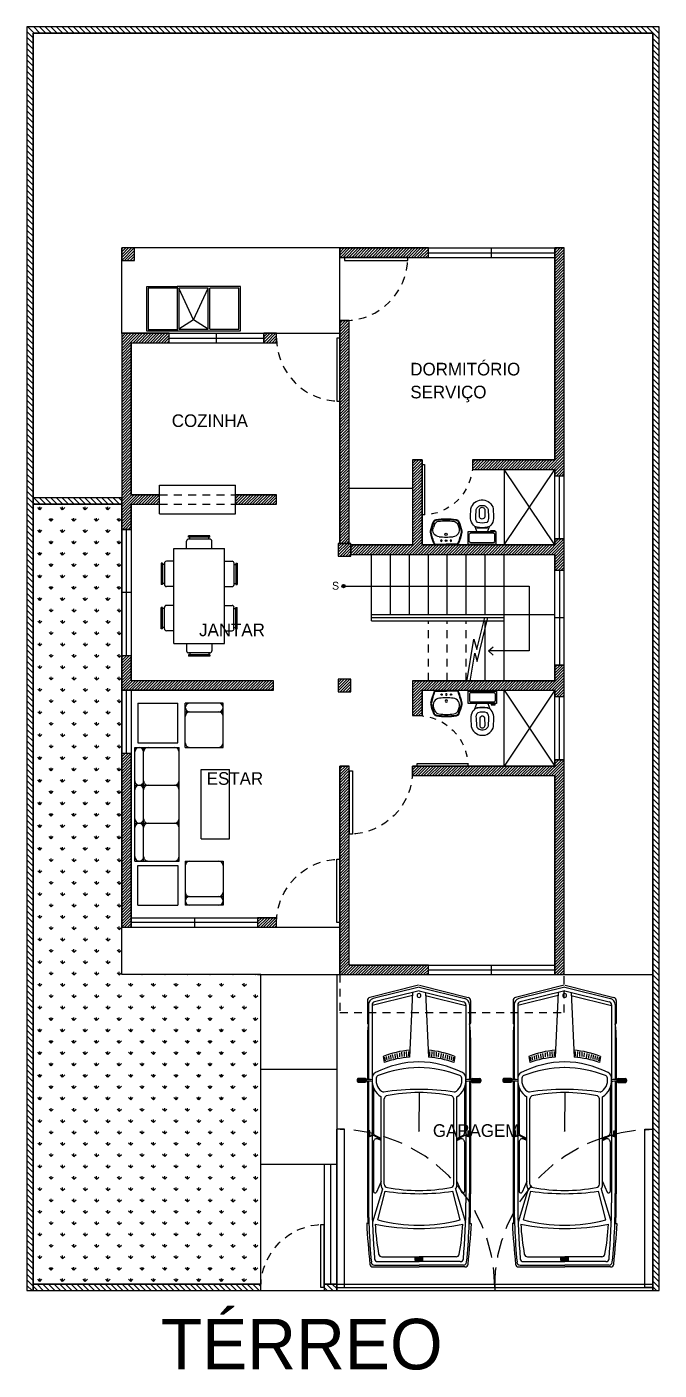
# Model space of a CAD drawing. Extents: x 200 to 603, y 80 to 468.
# Drawn here: x 200.32 to 210.32, y 139.26 to 160.52 of the extents above; entities that cross this region are included whole.
import ezdxf
from ezdxf.enums import TextEntityAlignment as Align

# ---------------------------------------------------------------- set-up
doc = ezdxf.new("R2010")
doc.units = 0
for name, pattern in [('CONTINUA', [0]), ('DASHED', [19.05, 12.7, -6.35]), ('RAYITAS', [0.375, 0.25, -0.125])]:
    doc.linetypes.add(name, pattern=pattern)
doc.layers.get('0').update_dxf_attribs({"linetype": 'CONTINUOUS'})
for name, color, linetype in [('PAREDES', 6, 'CONTINUOUS'), ('SANITARIOSYMUEBLES', 4, 'CONTINUA'), ('TEXTO', 5, 'CONTINUOUS')]:
    doc.layers.add(name, color=color, linetype=linetype)
doc.styles.get("Standard").update_dxf_attribs({"font": 'stylu.ttf', "height": 0.45})
doc.styles.add('STYLE1', font='stylu.ttf', dxfattribs={"height": 0.2})
pattern_1 = [(45, (0.979372, 0.395515), (-0.0224506403, 0.0224506403), [])]
pattern_2 = [(135, (0.97937, 0.395515), (-0.04490128, -0.04490128), [])]

# ---------------------------------------------------------------- blocks, each defined once
blk = doc.blocks.new('PUERTAS')
at = {"color": 1}
blk.add_lwpolyline([(131.1165, 63.3421), (132.1165, 63.3421), (132.1165, 63.3921), (131.1165, 63.3921)], close=True, dxfattribs=at)
at = {"color": 1, "linetype": 'DASHED', "ltscale": 0.01}
blk.add_arc((132.1165, 63.3421), 1, 90, 180, dxfattribs=at)
blk = doc.blocks.new('SANITARIO')
at = {"color": 4}
for points in [[(103.724, 85.832), (103.724, 86.281)], [(103.724, 86.281), (103.916, 86.281)], [(103.748, 86.249), (103.746, 86.238)], [(103.746, 85.875), (103.746, 86.238)], [(103.756, 86.257), (103.748, 86.249)], [(103.767, 86.26), (103.756, 86.257)], [(103.767, 86.26), (103.874, 86.26)], [(103.884, 86.257), (103.874, 86.26)], [(103.892, 86.249), (103.884, 86.257)], [(103.895, 86.238), (103.892, 86.249)], [(103.895, 86.238), (103.895, 85.875)], [(103.916, 86.281), (103.916, 85.832)], [(103.927, 86.217), (103.916, 86.217)], [(103.916, 86.196), (103.938, 86.196)], [(103.916, 86.142), (104.002, 86.174)], [(103.938, 86.26), (103.927, 86.26)], [(103.927, 86.26), (103.927, 86.217)], [(103.938, 86.196), (103.938, 86.26)], [(103.981, 85.971), (103.981, 86.142)], [(103.981, 86.142), (103.991, 86.142)], [(103.99, 86.136), (103.983, 86.097)], [(104.002, 86.174), (103.99, 86.136)], [(104.022, 86.194), (104.002, 86.174)], [(104.045, 86.211), (104.022, 86.194)], [(104.071, 86.224), (104.045, 86.211)], [(104.066, 86.131), (104.058, 86.094)], [(104.084, 86.145), (104.066, 86.131)], [(104.098, 86.233), (104.071, 86.224)], [(104.105, 86.154), (104.084, 86.145)], [(104.126, 86.238), (104.098, 86.233)], [(104.127, 86.158), (104.105, 86.154)], [(104.154, 86.238), (104.126, 86.238)], [(104.149, 86.157), (104.127, 86.158)], [(104.271, 86.152), (104.149, 86.157)], [(104.283, 86.233), (104.154, 86.238)], [(104.291, 86.142), (104.271, 86.152)], [(104.31, 86.225), (104.283, 86.233)], [(104.308, 86.128), (104.291, 86.142)], [(104.322, 86.11), (104.308, 86.128)], [(104.335, 86.212), (104.31, 86.225)], [(104.331, 86.09), (104.322, 86.11)], [(104.358, 86.195), (104.335, 86.212)], [(104.379, 86.175), (104.358, 86.195)], [(104.395, 86.152), (104.379, 86.175)], [(104.408, 86.126), (104.395, 86.152)], [(104.417, 86.099), (104.408, 86.126)], [(104.002, 85.939), (103.916, 85.971)], [(103.983, 86.097), (103.981, 86.057)], [(103.981, 86.057), (103.983, 86.017)], [(103.991, 85.971), (103.981, 85.971)], [(103.983, 86.017), (103.99, 85.977)], [(103.99, 85.977), (104.002, 85.939)], [(104.002, 85.939), (104.022, 85.919)], [(104.022, 85.919), (104.045, 85.902)], [(104.045, 85.902), (104.071, 85.889)], [(104.058, 86.094), (104.055, 86.057)], [(104.055, 86.057), (104.058, 86.019)], [(104.058, 86.019), (104.066, 85.982)], [(104.066, 85.982), (104.084, 85.969)], [(104.071, 85.889), (104.098, 85.88)], [(104.084, 85.969), (104.105, 85.959)], [(104.105, 85.959), (104.127, 85.955)], [(104.121, 86.07), (104.119, 86.057)], [(104.119, 86.057), (104.121, 86.043)], [(104.128, 86.082), (104.121, 86.07)], [(104.121, 86.043), (104.128, 86.032)], [(104.127, 85.955), (104.149, 85.956)], [(104.137, 86.091), (104.128, 86.082)], [(104.128, 86.032), (104.137, 86.022)], [(104.149, 86.097), (104.137, 86.091)], [(104.137, 86.022), (104.149, 86.016)], [(104.262, 86.099), (104.149, 86.097)], [(104.149, 86.016), (104.262, 86.014)], [(104.149, 85.956), (104.271, 85.961)], [(104.275, 86.097), (104.262, 86.099)], [(104.262, 86.014), (104.275, 86.016)], [(104.271, 85.961), (104.291, 85.971)], [(104.287, 86.091), (104.275, 86.097)], [(104.275, 86.016), (104.287, 86.022)], [(104.283, 85.88), (104.31, 85.889)], [(104.297, 86.082), (104.287, 86.091)], [(104.287, 86.022), (104.297, 86.032)], [(104.291, 85.971), (104.308, 85.986)], [(104.303, 86.07), (104.297, 86.082)], [(104.297, 86.032), (104.303, 86.043)], [(104.305, 86.057), (104.303, 86.07)], [(104.303, 86.043), (104.305, 86.057)], [(104.308, 85.986), (104.322, 86.003)], [(104.31, 85.889), (104.335, 85.902)], [(104.322, 86.003), (104.331, 86.024)], [(104.336, 86.068), (104.331, 86.09)], [(104.331, 86.024), (104.336, 86.045)], [(104.335, 85.902), (104.358, 85.918)], [(104.336, 86.045), (104.336, 86.068)], [(104.358, 85.918), (104.379, 85.938)], [(104.379, 85.938), (104.395, 85.962)], [(104.395, 85.962), (104.408, 85.987)], [(104.408, 85.987), (104.417, 86.014)], [(104.422, 86.071), (104.417, 86.099)], [(104.417, 86.014), (104.422, 86.042)], [(104.422, 86.042), (104.422, 86.071)], [(103.916, 85.832), (103.724, 85.832)], [(103.746, 85.875), (103.748, 85.864)], [(103.748, 85.864), (103.756, 85.857)], [(103.756, 85.857), (103.767, 85.854)], [(103.767, 85.854), (103.874, 85.854)], [(103.874, 85.854), (103.884, 85.857)], [(103.884, 85.857), (103.892, 85.864)], [(103.892, 85.864), (103.895, 85.875)], [(104.098, 85.88), (104.126, 85.875)], [(104.126, 85.875), (104.154, 85.875)], [(104.154, 85.875), (104.283, 85.88)]]:
    blk.add_lwpolyline(points, dxfattribs=at)
blk = doc.blocks.new('AQ-L2')
at = {"layer": 'SANITARIOSYMUEBLES'}
for p, q in [((-0.245, 0), (0, 0)), ((0.245, 0), (0, 0)), ((-0.245, -0.405), (-0.267, -0.344)), ((0.245, -0.405), (0.267, -0.344))]:
    blk.add_line(p, q, dxfattribs=at)
for centre in [(-0.1, -0.07), (0.1, -0.07)]:
    blk.add_circle(centre, 0.015, dxfattribs=at)
for centre, radius, start, end in [((-0.245, -0.012), 0.012, 90, 157.9703), ((-0.229, -0.012), 0.012, 90, 157.7168), ((0.229, -0.012), 0.012, 22.2832, 90), ((0.245, -0.012), 0.012, 22.0297, 90), ((-0.257, -0.259), 0.073, 168.0989, 193.4943), ((1.041, -0.533), 1.4, 157.9703, 168.0989), ((1.033, 0.051), 1.4, 193.4943, 201.7942), ((-0.257, -0.259), 0.058, 166.9973, 194.5958), ((1.041, -0.533), 1.385, 157.7168, 168.0989), ((1.033, 0.051), 1.385, 193.5404, 201.7942), ((-0.129, -0.293), 0.147, 95.9278, 200.2492), ((0, -1.539), 1.4, 90, 95.9278), ((0, -0.205), 0.024, 90, 270), ((0, -0.07), 0.0175, 90, 270), ((0, -0.07), 0.0175, 270, 90), ((0, -1.539), 1.4, 84.0722, 90), ((0, -0.205), 0.024, 270, 90), ((0.129, -0.293), 0.147, 339.7508, 84.0722), ((-1.041, -0.533), 1.385, 11.9011, 22.2832), ((-1.033, 0.051), 1.385, 338.2058, 346.4596), ((-1.041, -0.533), 1.4, 11.9011, 22.0297), ((-1.033, 0.051), 1.4, 338.2058, 346.5057), ((0.257, -0.259), 0.058, 345.4042, 13.0027), ((0.257, -0.259), 0.073, 346.5057, 11.9011), ((-0.199, -0.442), 0.073, 201.7942, 261.3738), ((-0.199, -0.442), 0.058, 201.7942, 261.3738), ((-0.142, -0.367), 0.11, 200.2492, 263.1661), ((0, 0.87), 1.4, 261.3738, 270), ((0, 0.87), 1.385, 261.3738, 270), ((0, 0.815), 1.3, 263.1661, 270), ((0, 0.815), 1.3, 270, 276.8339), ((0, 0.87), 1.385, 270, 278.6262), ((0, 0.87), 1.4, 270, 278.6262), ((0.142, -0.367), 0.11, 276.8339, 339.7508), ((0.199, -0.442), 0.058, 278.6262, 338.2058), ((0.199, -0.442), 0.073, 278.6262, 338.2058)]:
    blk.add_arc(centre, radius, start, end, dxfattribs=at)
blk = doc.blocks.new('LAVABO1')
at = {"color": 7}
blk.add_blockref('AQ-L2', (0, 0), dxfattribs=at)
blk = doc.blocks.new('LAVADERO')
at = {"layer": 'SANITARIOSYMUEBLES'}
for p, q in [((109.811, 133.891), (109.811, 132.891)), ((110.511, 133.891), (109.811, 133.891)), ((109.836, 133.866), (109.836, 133.403)), ((110.486, 133.866), (109.836, 133.866)), ((110.486, 133.403), (110.486, 133.866)), ((110.511, 132.891), (110.511, 133.891)), ((110.486, 133.403), (109.836, 133.403)), ((110.336, 133.147), (109.836, 133.378)), ((109.836, 133.378), (109.836, 132.916)), ((110.486, 133.378), (109.836, 133.378)), ((110.486, 133.378), (110.336, 133.147)), ((110.486, 132.916), (110.486, 133.378)), ((110.336, 133.147), (109.836, 132.916)), ((110.336, 133.147), (110.486, 132.916)), ((109.811, 132.891), (110.511, 132.891)), ((109.836, 132.916), (110.486, 132.916))]:
    blk.add_line(p, q, dxfattribs=at)
blk = doc.blocks.new('Rcochepl')
at = {"color": 3}
for p, q in [((-0.025, 2.382), (-0.795, 2.189)), ((-0.017, 2.353), (-0.742, 2.172)), ((-0.017, 2.353), (0.707, 2.172)), ((-0.01, 2.382), (0.76, 2.189)), ((-0.833, 2.141), (-0.833, 1.781)), ((-0.122, 2.221), (-0.76, 2.062)), ((-0.017, 2.295), (-0.722, 2.119)), ((-0.12, 2.269), (-0.166, 1.243)), ((-0.017, 2.295), (0.688, 2.119)), ((0.085, 2.269), (0.131, 1.243)), ((0.088, 2.221), (0.725, 2.062)), ((0.798, 2.141), (0.798, 1.781)), ((-0.817, 2.075), (-0.817, 0.892)), ((-0.76, 2.07), (-0.76, -1.063)), ((0.725, 2.07), (0.725, -1.063)), ((0.783, 2.075), (0.783, 0.89)), ((-0.833, 1.548), (-0.833, 0.89)), ((0.798, 1.548), (0.798, 0.888)), ((-0.441, 1.287), (-0.428, 1.221)), ((-0.401, 1.296), (-0.392, 1.229)), ((-0.366, 1.304), (-0.359, 1.233)), ((-0.327, 1.311), (-0.323, 1.247)), ((-0.292, 1.32), (-0.289, 1.253)), ((-0.254, 1.327), (-0.25, 1.254)), ((-0.221, 1.333), (-0.216, 1.251)), ((-0.183, 1.335), (-0.183, 1.259)), ((0.148, 1.335), (0.148, 1.259)), ((0.186, 1.333), (0.181, 1.251)), ((0.219, 1.327), (0.216, 1.254)), ((0.257, 1.32), (0.254, 1.253)), ((0.292, 1.311), (0.288, 1.247)), ((0.332, 1.304), (0.325, 1.233)), ((0.366, 1.296), (0.358, 1.229)), ((0.406, 1.287), (0.394, 1.221)), ((-0.584, 1.254), (-0.57, 1.159)), ((-0.562, 1.243), (-0.553, 1.185)), ((-0.534, 1.253), (-0.525, 1.194)), ((-0.501, 1.262), (-0.492, 1.206)), ((-0.47, 1.274), (-0.461, 1.212)), ((0.435, 1.274), (0.427, 1.212)), ((0.466, 1.262), (0.458, 1.206)), ((0.499, 1.253), (0.491, 1.194)), ((0.527, 1.243), (0.518, 1.185)), ((0.549, 1.254), (0.536, 1.159)), ((-0.997, 0.886), (-0.997, 0.866)), ((-0.847, 0.883), (-0.997, 0.883)), ((-0.847, 0.868), (-0.997, 0.868)), ((-0.849, 0.896), (-0.995, 0.896)), ((-0.849, 0.858), (-0.995, 0.858)), ((-0.852, 0.853), (-0.992, 0.853)), ((-0.853, 0.9), (-0.991, 0.9)), ((-0.857, 0.903), (-0.987, 0.903)), ((-0.861, 0.905), (-0.983, 0.905)), ((-0.867, 0.906), (-0.977, 0.906)), ((-0.847, 0.866), (-0.847, 0.886)), ((-0.833, 0.865), (-0.833, -0.917)), ((-0.817, 0.865), (-0.817, -0.917)), ((0.783, 0.863), (0.783, -0.917)), ((0.798, 0.863), (0.798, -0.917)), ((0.813, 0.864), (0.813, 0.884)), ((0.813, 0.881), (0.963, 0.88)), ((0.813, 0.865), (0.963, 0.865)), ((0.814, 0.856), (0.961, 0.856)), ((0.815, 0.894), (0.96, 0.893)), ((0.817, 0.851), (0.958, 0.851)), ((0.819, 0.898), (0.957, 0.898)), ((0.823, 0.901), (0.953, 0.901)), ((0.827, 0.903), (0.949, 0.903)), ((0.833, 0.904), (0.943, 0.904)), ((0.963, 0.884), (0.963, 0.864)), ((-0.855, 0.85), (-0.989, 0.85)), ((-0.859, 0.848), (-0.985, 0.848)), ((-0.977, 0.846), (-0.867, 0.846)), ((-0.737, 0.759), (-0.737, 0.048)), ((-0.017, 0.683), (-0.018, 0.08)), ((0.703, 0.759), (0.703, 0.048)), ((0.821, 0.848), (0.954, 0.847)), ((0.825, 0.845), (0.95, 0.845)), ((0.943, 0.844), (0.833, 0.844)), ((-0.617, -0.781), (-0.617, 0.617)), ((-0.567, -0.767), (-0.567, 0.583)), ((0.533, -0.767), (0.533, 0.583)), ((0.583, -0.781), (0.583, 0.617)), ((-0.795, 0.075), (-0.805, 0.075)), ((-0.805, 0.075), (-0.805, 0.005)), ((-0.805, 0.005), (-0.795, 0.005)), ((-0.803, 0.075), (-0.803, 0.005)), ((-0.8, 0.075), (-0.8, 0.005)), ((-0.798, 0.075), (-0.798, 0.005)), ((-0.795, 0.005), (-0.795, 0.075)), ((-0.617, -0.06), (-0.76, 0.013)), ((-0.617, -0.044), (-0.71, 0.003)), ((0.583, -0.06), (0.725, 0.013)), ((0.583, -0.044), (0.675, 0.003)), ((0.76, 0.075), (0.77, 0.075)), ((0.76, 0.005), (0.76, 0.075)), ((0.77, 0.005), (0.76, 0.005)), ((0.763, 0.075), (0.763, 0.005)), ((0.766, 0.075), (0.766, 0.005)), ((0.768, 0.075), (0.768, 0.005)), ((0.77, 0.075), (0.77, 0.005)), ((-0.737, -0.098), (-0.737, -0.881)), ((-0.617, -0.077), (-0.665, -0.053)), ((0.583, -0.077), (0.63, -0.053)), ((0.703, -0.098), (0.703, -0.881)), ((-0.594, -0.846), (-0.754, -1.37)), ((-0.617, -0.724), (-0.689, -0.891)), ((0.559, -0.846), (0.719, -1.37)), ((0.583, -0.724), (0.655, -0.891)), ((-0.669, -1.331), (-0.551, -0.877)), ((0.634, -1.331), (0.517, -0.877)), ((-0.811, -1.387), (-0.845, -1.387)), ((0.777, -1.387), (0.81, -1.387)), ((-0.744, -2.076), (-0.017, -2.076)), ((-0.722, -2.047), (-0.017, -2.047)), ((-0.671, -1.993), (-0.017, -1.993)), ((-0.606, -1.916), (-0.017, -1.916)), ((-0.076, -1.972), (-0.076, -1.916)), ((-0.017, -1.93), (-0.076, -1.93)), ((-0.017, -1.941), (-0.076, -1.941)), ((-0.017, -1.951), (-0.076, -1.951)), ((-0.017, -1.962), (-0.076, -1.962)), ((-0.017, -1.972), (-0.076, -1.972)), ((0.571, -1.916), (-0.017, -1.916)), ((-0.017, -1.93), (0.041, -1.93)), ((-0.017, -1.941), (0.041, -1.941)), ((-0.017, -1.951), (0.041, -1.951)), ((-0.017, -1.962), (0.041, -1.962)), ((-0.017, -1.972), (0.041, -1.972)), ((0.636, -1.993), (-0.017, -1.993)), ((0.687, -2.047), (-0.017, -2.047)), ((0.71, -2.076), (-0.017, -2.076)), ((0.041, -1.972), (0.041, -1.916))]:
    blk.add_line(p, q, dxfattribs=at)
blk.add_circle((-0.018, 0.075), 0.005, dxfattribs=at)
for centre, radius, start, end in [((-0.783, 2.141), 0.05, 104.0361, 180), ((-0.717, 2.075), 0.1, 104.0361, 180), ((-0.017, 2.219), 0.03, 90, 270), ((-0.017, 2.219), 0.03, 270, 90), ((0.683, 2.075), 0.1, 0, 75.9639), ((0.748, 2.141), 0.05, 0, 75.9639), ((-0.71, 2.07), 0.05, 104.036, 180), ((0.675, 2.07), 0.05, 0, 75.964), ((-0.822, 1.781), 0.0109, 180.8041, 295.3425), ((0.332, 1.579), 1.166, 170.5096, 181.5563), ((0.787, 1.781), 0.0109, 244.6576, 359.196), ((-0.367, 1.579), 1.166, 358.4437, 9.4904), ((-0.057, -0.04), 1.397, 94.333, 112.1703), ((0.022, -0.04), 1.397, 67.8297, 85.667), ((0.041, -0.527), 1.7, 91.9639, 115.9865), ((0.041, -0.902), 1.983, 91.6727, 110.7397), ((-0.055, -0.288), 1.536, 94.1843, 109.5818), ((-0.076, -0.527), 1.7, 64.0134, 88.036), ((-0.075, -0.902), 1.983, 69.2601, 88.3272), ((0.021, -0.288), 1.536, 70.4182, 85.8157), ((-0.977, 0.886), 0.02, 90, 180), ((-0.977, 0.866), 0.02, 180, 270), ((-0.867, 0.886), 0.02, 0, 90), ((-0.867, 0.866), 0.02, 270, 0), ((-0.807, 0.684), 0.208, 77.1289, 101.1769), ((-0.826, 0.588), 0.277, 76.2245, 94.3475), ((-0.66, 0.911), 0.1, 115.9865, 190.4193), ((-0.461, 0.872), 0.298, 175.8164, 238.369), ((-0.484, 0.878), 0.212, 171.0726, 243.0752), ((-0.644, 0.906), 0.05, 110.7397, 173.8333), ((0.449, 0.878), 0.212, 296.9261, 8.9287), ((0.426, 0.872), 0.298, 301.6306, 4.1832), ((0.609, 0.906), 0.05, 6.1664, 69.26), ((0.625, 0.911), 0.1, 349.5826, 64.0154), ((0.772, 0.682), 0.208, 78.6773, 102.7253), ((0.791, 0.586), 0.277, 85.5065, 103.6295), ((0.833, 0.884), 0.02, 89.8689, 179.8689), ((0.833, 0.864), 0.02, 179.8688, 269.8688), ((0.943, 0.884), 0.02, 359.8688, 89.8688), ((0.943, 0.864), 0.02, 269.847, 359.847), ((-0.017, -2.892), 3.625, 90, 98.933), ((-0.017, -1.842), 2.525, 90, 101.8798), ((-0.017, -2.892), 3.625, 81.067, 90), ((-0.017, -1.842), 2.525, 78.1201, 90), ((-0.517, 0.583), 0.05, 113.2852, 180), ((0.483, 0.583), 0.05, 0, 66.7148), ((-0.809, 0.041), 0.0558, 261.6382, 330.0821), ((-0.687, 0.048), 0.05, 180, 242.9445), ((0.653, 0.048), 0.05, 297.0577, 0.0022), ((0.775, 0.041), 0.0558, 209.9179, 278.3618), ((-0.687, -0.098), 0.05, 62.9445, 180), ((0.653, -0.098), 0.05, 0, 117.0555), ((-0.517, -0.781), 0.1, 180, 220.0209), ((-0.517, -0.767), 0.05, 180, 270), ((-0.017, 1.658), 2.525, 258.5781, 270), ((-0.017, 1.658), 2.525, 270, 281.4219), ((0.483, -0.767), 0.05, 270, 360), ((0.483, -0.781), 0.1, 319.9829, 0.0037), ((9.74, -1.023), 10.573, 179.4234, 181.9739), ((9.588, -1.022), 10.405, 179.4194, 185.3986), ((-0.712, -0.881), 0.025, 180, 336.7595), ((-0.017, 2.708), 3.625, 261.5305, 270), ((-0.017, 2.708), 3.625, 270, 278.4695), ((0.678, -0.881), 0.025, 203.2238, 359.9833), ((-9.622, -1.022), 10.405, 354.6014, 0.5806), ((-9.775, -1.023), 10.573, 358.0261, 0.5766), ((10.732, -0.99), 11.492, 180.3654, 184.7761), ((-10.767, -0.99), 11.492, 355.2239, 359.6346), ((13.18, -0.597), 14.047, 183.226, 185.8605), ((-0.017, 2.158), 3.625, 258.9727, 270), ((3.019, -1.204), 3.735, 183.0109, 190.3581), ((-0.017, 1.108), 2.525, 255.0525, 270), ((-0.017, 1.108), 2.525, 270, 284.9475), ((-0.017, 2.158), 3.625, 270, 281.0273), ((-3.054, -1.204), 3.735, 349.6419, 356.9891), ((-13.214, -0.597), 14.047, 354.1395, 356.774), ((-0.606, -1.866), 0.05, 190.3582, 270), ((0.571, -1.866), 0.05, 270, 349.6418), ((-0.744, -2.026), 0.05, 185.8604, 270), ((-0.722, -1.997), 0.05, 185.3986, 270), ((-0.671, -1.943), 0.05, 184.7761, 270), ((0.636, -1.943), 0.05, 270, 355.2239), ((0.687, -1.997), 0.05, 270, 354.6014), ((0.71, -2.026), 0.05, 270, 354.1396)]:
    blk.add_arc(centre, radius, start, end, dxfattribs=at)
blk = doc.blocks.new('Mesasalo')
at = {"color": 3}
for p, q in [((-0.562, 0.42), (-0.562, 0.54)), ((-0.532, 0.6), (-0.532, 0.62)), ((-0.532, 0.62), (-0.192, 0.62)), ((-0.532, 0.6), (-0.192, 0.6)), ((-0.532, 0.57), (-0.192, 0.57)), ((-0.512, 0.57), (-0.512, 0.6)), ((-0.212, 0.57), (-0.212, 0.6)), ((-0.192, 0.6), (-0.192, 0.62)), ((-0.162, 0.42), (-0.162, 0.54)), ((0.138, 0.42), (0.138, 0.54)), ((0.508, 0.62), (0.168, 0.62)), ((0.168, 0.6), (0.168, 0.62)), ((0.508, 0.6), (0.168, 0.6)), ((0.508, 0.57), (0.168, 0.57)), ((0.188, 0.57), (0.188, 0.6)), ((0.488, 0.57), (0.488, 0.6)), ((0.508, 0.6), (0.508, 0.62)), ((0.538, 0.42), (0.538, 0.54)), ((-0.762, 0.221), (-0.882, 0.221)), ((-0.762, 0.42), (0.738, 0.42)), ((-0.762, 0.42), (-0.762, -0.38)), ((0.738, 0.42), (0.738, -0.38)), ((0.738, 0.221), (0.858, 0.221)), ((-0.962, -0.149), (-0.962, 0.191)), ((-0.942, 0.191), (-0.962, 0.191)), ((-0.942, -0.149), (-0.942, 0.191)), ((-0.912, 0.17), (-0.942, 0.17)), ((-0.912, -0.149), (-0.912, 0.191)), ((0.888, -0.149), (0.888, 0.191)), ((0.888, 0.17), (0.918, 0.17)), ((0.918, 0.191), (0.938, 0.191)), ((0.918, -0.149), (0.918, 0.191)), ((0.938, -0.149), (0.938, 0.191)), ((-0.942, -0.149), (-0.962, -0.149)), ((-0.912, -0.13), (-0.942, -0.13)), ((-0.762, -0.179), (-0.882, -0.179)), ((0.738, -0.179), (0.858, -0.179)), ((0.888, -0.13), (0.918, -0.13)), ((0.918, -0.149), (0.938, -0.149)), ((-0.762, -0.38), (0.738, -0.38)), ((-0.562, -0.38), (-0.562, -0.5)), ((-0.162, -0.38), (-0.162, -0.5)), ((0.138, -0.38), (0.138, -0.5)), ((0.538, -0.38), (0.538, -0.5)), ((-0.532, -0.529), (-0.192, -0.529)), ((-0.532, -0.559), (-0.192, -0.559)), ((-0.532, -0.559), (-0.532, -0.58)), ((-0.532, -0.58), (-0.192, -0.58)), ((-0.512, -0.529), (-0.512, -0.559)), ((-0.212, -0.529), (-0.212, -0.559)), ((-0.192, -0.559), (-0.192, -0.58)), ((0.508, -0.529), (0.168, -0.529)), ((0.168, -0.559), (0.168, -0.58)), ((0.508, -0.559), (0.168, -0.559)), ((0.508, -0.58), (0.168, -0.58)), ((0.188, -0.529), (0.188, -0.559)), ((0.488, -0.529), (0.488, -0.559)), ((0.508, -0.559), (0.508, -0.58))]:
    blk.add_line(p, q, dxfattribs=at)
for centre, start, end in [((-0.532, 0.54), 90, 180), ((-0.192, 0.54), 0, 90), ((0.168, 0.54), 90, 180), ((0.508, 0.54), 0, 90), ((-0.882, 0.191), 90, 180), ((0.858, 0.191), 0, 90), ((-0.882, -0.149), 180, 270), ((0.858, -0.149), 270, 360), ((-0.532, -0.5), 180, 270), ((-0.192, -0.5), 270, 360), ((0.168, -0.5), 180, 270), ((0.508, -0.5), 270, 360)]:
    blk.add_arc(centre, 0.03, start, end, dxfattribs=at)
blk = doc.blocks.new('Tresillo')
at = {"color": 3}
for p, q in [((-0.55, 1.05), (-0.55, 1.5)), ((0.55, 1.5), (-0.55, 1.5)), ((0.55, 1.05), (0.55, 1.5)), ((-1.6, 1.4), (-1.6, 0.8)), ((-0.9, 1.4), (-1.6, 1.4)), ((-1.46, 0.8), (-1.46, 1.4)), ((-0.9, 0.8), (-0.9, 1.4)), ((0.9, 0.8), (0.9, 1.4)), ((0.9, 1.4), (1.6, 1.4)), ((1.46, 0.8), (1.46, 1.4)), ((1.6, 1.4), (1.6, 0.8)), ((0.55, 1.05), (-0.55, 1.05)), ((-0.9, 0.8), (-1.6, 0.8)), ((-0.97, 0.68), (-1.6, 0.68)), ((-1.6, 0.05), (-1.6, 0.68)), ((-0.97, 0.05), (-0.97, 0.68)), ((-0.9, 0), (-0.9, 0.7)), ((0.9, 0.7), (-0.9, 0.7)), ((-0.3, 0), (-0.3, 0.7)), ((0.3, 0), (0.3, 0.7)), ((0.9, 0.8), (1.6, 0.8)), ((0.9, 0), (0.9, 0.7)), ((0.97, 0.05), (0.97, 0.68)), ((0.97, 0.68), (1.6, 0.68)), ((1.6, 0.05), (1.6, 0.68)), ((-1.6, 0.05), (-0.97, 0.05)), ((0.9, 0.14), (-0.9, 0.14)), ((0.9, 0), (-0.9, 0)), ((1.6, 0.05), (0.97, 0.05))]:
    blk.add_line(p, q, dxfattribs=at)
for centre, start, end in [((-1.53, 1.33), 0, 180), ((-1.39, 1.33), 90, 180), ((-0.97, 1.33), 0, 90), ((0.97, 1.33), 90, 180), ((1.39, 1.33), 0, 90), ((1.53, 1.33), 0, 180), ((-1.53, 0.87), 180, 360), ((-1.39, 0.87), 180, 270), ((-0.97, 0.87), 270, 360), ((0.97, 0.87), 180, 270), ((1.39, 0.87), 270, 360), ((1.53, 0.87), 180, 360), ((-0.83, 0.63), 90, 180), ((-0.37, 0.63), 0, 90), ((-0.23, 0.63), 90, 180), ((0.23, 0.63), 0, 90), ((0.37, 0.63), 90, 180), ((0.83, 0.63), 0, 90), ((-0.83, 0.21), 180, 270), ((-0.83, 0.07), 90, 270), ((-0.37, 0.21), 270, 360), ((-0.37, 0.07), 270, 90), ((-0.23, 0.21), 180, 270), ((-0.23, 0.07), 90, 270), ((0.23, 0.21), 270, 360), ((0.23, 0.07), 270, 90), ((0.37, 0.21), 180, 270), ((0.37, 0.07), 90, 270), ((0.83, 0.21), 270, 360), ((0.83, 0.07), 270, 90)]:
    blk.add_arc(centre, 0.07, start, end, dxfattribs=at)

msp = doc.modelspace()

# ---------------------------------------------------------------- hatches: boundary and pattern name
h = msp.add_hatch()
h.set_pattern_fill('ANSI31', scale=0.02, angle=90, style=0)
h.set_pattern_definition(pattern_2)
h.paths.add_polyline_path([(200.416, 153.067), (200.416, 152.967), (201.816, 152.967), (201.816, 153.067)])
h = msp.add_hatch()
h.set_pattern_fill('GRASS', scale=0.01, style=0)
h.set_pattern_definition([(90, (0.97937, 0.39551), (-0.179605, 0.179605), [0.047625, -0.311585]), (45, (0.97937, 0.39551), (-0.17960512, 0.17960512), [0.047625, -0.206375]), (135, (0.97937, 0.39551), (-0.17960512, -0.17960512), [0.047625, -0.206375])])
h.paths.add_polyline_path([(200.416, 152.967), (200.416, 140.622), (204.016, 140.622), (204.016, 145.523), (201.816, 145.523), (201.816, 152.967)])
h = msp.add_hatch(color=7)
edge = h.paths.add_edge_path()
edge.add_arc((205.325, 151.672), 0.026, 0, 360)
h = msp.add_hatch()
h.set_pattern_fill('ANSI31', scale=0.02, angle=90, style=0)
h.set_pattern_definition(pattern_2)
h.paths.add_polyline_path([(200.416, 140.622), (200.416, 140.522), (204.016, 140.522), (204.016, 140.622)])
h = msp.add_hatch()
h.set_pattern_fill('ANSI31', scale=0.02, angle=90, style=0)
h.set_pattern_definition(pattern_2)
h.paths.add_polyline_path([(205.016, 140.622), (205.016, 140.522), (205.216, 140.522), (205.216, 140.622)])
at = {"layer": 'PAREDES'}
h = msp.add_hatch(dxfattribs=at)
h.set_pattern_fill('ANSI31', scale=0.02, angle=90, style=0)
h.set_pattern_definition([(135, (70.523236, 91.41939), (-0.04490128, -0.04490128), [])])
h.paths.add_polyline_path([(210.216, 140.522), (210.316, 140.522), (210.316, 160.522), (200.316, 160.522), (200.316, 140.522), (200.416, 140.522), (200.416, 160.422), (210.216, 160.422)])
h = msp.add_hatch(dxfattribs=at)
h.set_pattern_fill('ANSI31', scale=0.01, style=0)
h.set_pattern_definition(pattern_1)
h.paths.add_polyline_path([(201.816, 156.822), (202.016, 156.822), (202.016, 157.022), (201.816, 157.022)])
h = msp.add_hatch(dxfattribs=at)
h.set_pattern_fill('ANSI31', scale=0.01, style=0)
h.set_pattern_definition(pattern_1)
h.paths.add_polyline_path([(205.266, 157.022), (205.266, 156.872), (206.666, 156.872), (206.666, 157.022)])
h = msp.add_hatch(dxfattribs=at)
h.set_pattern_fill('ANSI31', scale=0.01, style=0)
h.set_pattern_definition(pattern_1)
h.paths.add_polyline_path([(208.666, 157.022), (208.666, 153.667), (207.366, 153.667), (207.366, 153.517), (208.666, 153.517), (208.666, 153.417), (208.816, 153.417), (208.816, 157.022)])
h = msp.add_hatch(dxfattribs=at)
h.set_pattern_fill('ANSI31', scale=0.01, style=0)
h.set_pattern_definition(pattern_1)
h.paths.add_polyline_path([(205.266, 155.872), (205.266, 152.347), (205.416, 152.347), (205.416, 155.872)])
h = msp.add_hatch(dxfattribs=at)
h.set_pattern_fill('ANSI31', scale=0.01, style=0)
h.set_pattern_definition(pattern_1)
h.paths.add_polyline_path([(202.566, 155.672), (201.816, 155.672), (201.816, 152.569), (201.966, 152.569), (201.966, 152.967), (202.416, 152.967), (202.416, 153.117), (201.966, 153.117), (201.966, 155.522), (202.566, 155.522)])
h = msp.add_hatch(dxfattribs=at)
h.set_pattern_fill('ANSI31', scale=0.01, style=0)
h.set_pattern_definition(pattern_1)
h.paths.add_polyline_path([(204.066, 155.672), (204.066, 155.522), (204.266, 155.522), (204.266, 155.672)])
h = msp.add_hatch(dxfattribs=at)
h.set_pattern_fill('ANSI31', scale=0.01, style=0)
h.set_pattern_definition(pattern_1)
h.paths.add_polyline_path([(206.416, 153.667), (206.416, 152.322), (205.441, 152.322), (205.441, 152.172), (208.666, 152.172), (208.666, 151.922), (208.816, 151.922), (208.816, 152.417), (208.666, 152.417), (208.666, 152.322), (206.566, 152.322), (206.566, 153.667)])
h = msp.add_hatch(dxfattribs=at)
h.set_pattern_fill('ANSI31', scale=0.01, style=0)
h.set_pattern_definition(pattern_1)
h.paths.add_polyline_path([(203.616, 153.117), (203.616, 152.967), (204.266, 152.967), (204.266, 153.117)])
h = msp.add_hatch(dxfattribs=at)
h.set_pattern_fill('ANSI31', scale=0.01, style=0)
h.set_pattern_definition([(45, (0.979372, 2.545515), (-0.0224506403, 0.0224506403), [])])
h.paths.add_polyline_path([(205.241, 152.347), (205.241, 152.147), (205.441, 152.147), (205.441, 152.347)])
h = msp.add_hatch(dxfattribs=at)
h.set_pattern_fill('ANSI31', scale=0.01, style=0)
h.set_pattern_definition(pattern_1)
h.paths.add_polyline_path([(201.816, 150.569), (201.816, 150.022), (204.216, 150.022), (204.216, 150.172), (201.966, 150.172), (201.966, 150.569)])
h = msp.add_hatch(dxfattribs=at)
h.set_pattern_fill('ANSI31', scale=0.01, style=0)
h.set_pattern_definition(pattern_1)
h.paths.add_polyline_path([(208.666, 150.422), (208.666, 150.172), (206.416, 150.172), (206.416, 149.622), (206.566, 149.622), (206.566, 150.022), (208.666, 150.022), (208.666, 149.922), (208.816, 149.922), (208.816, 150.422)])
h = msp.add_hatch(dxfattribs=at)
h.set_pattern_fill('ANSI31', scale=0.01, style=0)
h.set_pattern_definition(pattern_1)
h.paths.add_polyline_path([(205.241, 150.197), (205.241, 149.997), (205.441, 149.997), (205.441, 150.197)])
h = msp.add_hatch(dxfattribs=at)
h.set_pattern_fill('ANSI31', scale=0.01, style=0)
h.set_pattern_definition(pattern_1)
h.paths.add_polyline_path([(201.816, 149.022), (201.816, 146.272), (201.966, 146.272), (201.966, 149.022)])
h = msp.add_hatch(dxfattribs=at)
h.set_pattern_fill('ANSI31', scale=0.01, style=0)
h.set_pattern_definition(pattern_1)
h.paths.add_polyline_path([(205.266, 148.822), (205.266, 145.523), (206.666, 145.523), (206.666, 145.673), (205.416, 145.673), (205.416, 148.822)])
h = msp.add_hatch(dxfattribs=at)
h.set_pattern_fill('ANSI31', scale=0.01, style=0)
h.set_pattern_definition(pattern_1)
h.paths.add_polyline_path([(206.416, 148.822), (206.416, 148.672), (208.666, 148.672), (208.666, 145.523), (208.816, 145.523), (208.816, 148.922), (208.666, 148.922), (208.666, 148.822)])
h = msp.add_hatch(dxfattribs=at)
h.set_pattern_fill('ANSI31', scale=0.01, style=0)
h.set_pattern_definition(pattern_1)
h.paths.add_polyline_path([(203.966, 146.422), (203.966, 146.272), (204.266, 146.272), (204.266, 146.422)])

# ---------------------------------------------------------------- linework, layer by layer
at = {"color": 7}
for p, q in [((210.316, 160.522), (200.316, 160.522)), ((210.316, 140.522), (210.316, 160.522)), ((210.216, 160.422), (200.416, 160.422)), ((200.416, 160.422), (200.416, 140.522)), ((210.216, 140.522), (210.216, 160.422)), ((201.816, 155.672), (201.816, 157.022)), ((205.266, 157.022), (201.816, 157.022)), ((205.266, 157.022), (208.816, 157.022)), ((206.666, 156.872), (206.666, 157.022)), ((206.666, 156.947), (208.666, 156.947)), ((207.666, 156.872), (207.666, 157.022)), ((208.666, 153.667), (208.666, 157.022)), ((208.816, 145.523), (208.816, 157.022)), ((205.266, 156.872), (208.666, 156.872)), ((205.266, 155.872), (205.416, 155.872)), ((201.816, 155.672), (201.816, 146.272)), ((201.816, 155.672), (205.266, 155.672)), ((202.566, 155.522), (202.566, 155.672)), ((203.316, 155.522), (203.316, 155.672)), ((204.066, 155.522), (204.066, 155.672)), ((204.266, 155.522), (204.266, 155.672)), ((201.966, 155.522), (201.966, 153.117)), ((201.966, 155.522), (204.266, 155.522)), ((202.566, 155.597), (204.066, 155.597)), ((206.416, 153.667), (206.416, 152.322)), ((206.416, 153.667), (206.566, 153.667)), ((206.566, 153.667), (206.566, 152.322)), ((207.366, 153.667), (207.366, 153.517)), ((207.366, 153.667), (208.666, 153.667)), ((207.366, 153.517), (208.666, 153.517)), ((207.866, 153.517), (207.866, 152.322)), ((208.666, 152.322), (207.866, 153.517)), ((207.866, 152.322), (208.666, 153.517)), ((208.666, 152.322), (208.666, 153.517)), ((208.666, 153.417), (208.816, 153.417)), ((208.741, 152.417), (208.741, 153.417)), ((201.966, 153.117), (202.416, 153.117)), ((202.416, 152.817), (202.416, 153.267)), ((202.416, 153.267), (203.616, 153.267)), ((203.616, 152.817), (203.616, 153.267)), ((203.616, 153.117), (204.266, 153.117)), ((204.266, 152.967), (204.266, 153.117)), ((206.416, 153.217), (205.416, 153.217)), ((201.816, 152.967), (200.416, 152.967)), ((201.966, 152.967), (202.416, 152.967)), ((201.966, 152.967), (201.966, 150.172)), ((203.616, 152.967), (204.266, 152.967)), ((202.416, 152.817), (203.616, 152.817)), ((201.966, 152.569), (201.816, 152.569)), ((201.891, 150.569), (201.891, 152.569)), ((205.441, 152.322), (206.416, 152.322)), ((206.566, 152.322), (208.666, 152.322)), ((208.666, 152.417), (208.816, 152.417)), ((205.441, 152.172), (208.666, 152.172)), ((207.266, 151.222), (207.266, 152.172)), ((207.566, 151.222), (207.566, 152.172)), ((207.866, 151.172), (207.866, 152.172)), ((208.666, 150.172), (208.666, 152.172)), ((208.666, 151.922), (208.816, 151.922)), ((208.741, 151.922), (208.741, 150.422)), ((201.966, 151.569), (201.816, 151.569)), ((205.766, 151.222), (208.666, 151.222)), ((205.766, 151.172), (207.866, 151.172)), ((207.866, 150.172), (207.866, 151.172)), ((208.666, 151.172), (208.816, 151.172)), ((205.766, 151.122), (207.866, 151.122)), ((207.566, 150.172), (207.566, 151.122)), ((201.966, 150.569), (201.816, 150.569)), ((208.666, 150.422), (208.816, 150.422)), ((204.216, 150.172), (201.966, 150.172)), ((204.216, 150.022), (204.216, 150.172)), ((206.416, 150.172), (208.666, 150.172)), ((206.416, 150.172), (206.416, 149.622)), ((204.216, 150.022), (201.816, 150.022)), ((201.891, 149.022), (201.891, 150.022)), ((201.966, 150.022), (201.966, 146.272)), ((206.566, 150.022), (208.666, 150.022)), ((206.566, 150.022), (206.566, 149.622)), ((208.666, 150.022), (207.866, 148.822)), ((207.866, 150.022), (208.666, 148.822)), ((207.866, 148.822), (207.866, 150.022)), ((208.666, 148.822), (208.666, 150.022)), ((208.666, 149.922), (208.816, 149.922)), ((208.741, 148.922), (208.741, 149.922)), ((206.416, 149.622), (206.566, 149.622)), ((201.966, 149.022), (201.816, 149.022)), ((205.266, 145.523), (205.266, 148.822)), ((205.266, 148.822), (205.416, 148.822)), ((205.416, 145.673), (205.416, 148.822)), ((206.416, 148.672), (206.416, 148.822)), ((206.416, 148.822), (208.666, 148.822)), ((208.666, 148.922), (208.816, 148.922)), ((206.416, 148.672), (208.666, 148.672)), ((208.666, 145.523), (208.666, 148.672)), ((201.816, 146.272), (205.266, 146.272)), ((201.966, 146.422), (204.266, 146.422)), ((203.966, 146.347), (201.966, 146.347)), ((202.966, 146.422), (202.966, 146.272)), ((203.966, 146.422), (203.966, 146.272)), ((204.266, 146.272), (204.266, 146.422)), ((205.416, 145.673), (208.666, 145.673)), ((206.666, 145.523), (206.666, 145.673)), ((207.666, 145.523), (207.666, 145.673)), ((203.966, 145.523), (205.266, 145.523)), ((205.216, 145.523), (205.216, 140.522)), ((205.266, 145.523), (208.816, 145.523)), ((206.666, 145.598), (208.666, 145.598)), ((208.816, 145.523), (210.216, 145.523)), ((204.016, 144.023), (205.216, 144.023)), ((204.016, 142.523), (205.216, 142.523)), ((205.016, 142.523), (205.016, 140.522)), ((205.116, 142.523), (205.116, 140.622)), ((200.416, 140.622), (204.016, 140.622)), ((205.016, 140.622), (210.216, 140.622)), ((205.216, 140.572), (210.216, 140.572)), ((207.716, 140.622), (207.716, 140.522)), ((200.316, 140.522), (210.316, 140.522))]:
    msp.add_line(p, q, dxfattribs=at)
at = {"color": 7, "linetype": 'RAYITAS', "ltscale": 0.5}
for p, q in [((202.416, 153.117), (203.616, 153.117)), ((202.416, 152.967), (203.616, 152.967)), ((206.666, 150.172), (206.666, 151.122)), ((206.966, 150.172), (206.966, 151.122)), ((207.266, 150.172), (207.266, 151.122))]:
    msp.add_line(p, q, dxfattribs=at)
at = {"color": 7, "linetype": 'CONTINUA', "ltscale": 0.5}
for p, q in [((205.766, 151.122), (205.766, 152.172)), ((206.066, 151.222), (206.066, 152.172)), ((206.366, 151.222), (206.366, 152.172)), ((206.666, 151.222), (206.666, 152.172)), ((206.966, 151.222), (206.966, 152.172))]:
    msp.add_line(p, q, dxfattribs=at)
at = {"color": 7}
for points in [[(205.266, 152.347), (205.266, 154.617), (205.266, 157.022)], [(205.416, 152.347), (205.416, 154.617), (205.416, 155.872)], [(205.325, 151.672), (208.259, 151.672), (208.259, 150.644), (207.616, 150.644)], [(207.273, 150.158), (207.386, 150.83), (207.434, 150.669), (207.558, 151.172)], [(207.325, 150.165), (207.399, 150.608), (207.438, 150.477), (207.609, 151.172)], [(207.69, 150.577), (207.616, 150.644), (207.69, 150.711)], [(205.016, 140.622), (205.016, 140.522), (205.216, 140.522), (205.216, 140.622), (205.016, 140.622)]]:
    msp.add_lwpolyline(points, dxfattribs=at)
for points in [[(200.416, 153.067), (200.416, 152.967), (201.816, 152.967), (201.816, 153.067)], [(200.416, 152.967), (200.416, 140.622), (204.016, 140.622), (204.016, 145.523), (201.816, 145.523), (201.816, 152.967)], [(205.241, 152.147), (205.441, 152.147), (205.441, 152.347), (205.241, 152.347)], [(205.241, 149.997), (205.441, 149.997), (205.441, 150.197), (205.241, 150.197)], [(200.416, 140.622), (200.416, 140.522), (204.016, 140.522), (204.016, 140.622), (200.416, 140.622)]]:
    msp.add_lwpolyline(points, close=True, dxfattribs=at)
at = {"color": 7, "linetype": 'RAYITAS', "ltscale": 0.5}
for points in [[(203.966, 145.523), (201.816, 145.523), (201.816, 146.272)], [(205.266, 145.523), (205.266, 144.923), (208.816, 144.923), (208.816, 145.523)]]:
    msp.add_lwpolyline(points, dxfattribs=at)
at = {"color": 7}
msp.add_circle((205.325, 151.672), 0.026, dxfattribs=at)
at = {"layer": 'PAREDES', "color": 7}
for points in [[(210.216, 140.522), (210.316, 140.522), (210.316, 160.522), (200.316, 160.522), (200.316, 140.522), (200.416, 140.522), (200.416, 160.422), (210.216, 160.422), (210.216, 140.522)], [(205.241, 152.347), (205.241, 152.147), (205.441, 152.147), (205.441, 152.347), (205.241, 152.347)], [(205.241, 150.197), (205.241, 149.997), (205.441, 149.997), (205.441, 150.197), (205.241, 150.197)], [(203.966, 146.422), (203.966, 146.272), (204.266, 146.272), (204.266, 146.422), (203.966, 146.422)]]:
    msp.add_lwpolyline(points, dxfattribs=at)
for points in [[(201.816, 156.822), (202.016, 156.822), (202.016, 157.022), (201.816, 157.022)], [(205.266, 157.022), (205.266, 156.872), (206.666, 156.872), (206.666, 157.022)], [(208.666, 157.022), (208.666, 153.667), (207.366, 153.667), (207.366, 153.517), (208.666, 153.517), (208.666, 153.417), (208.816, 153.417), (208.816, 157.022)], [(205.266, 155.872), (205.266, 152.347), (205.416, 152.347), (205.416, 155.872)], [(202.566, 155.672), (201.816, 155.672), (201.816, 152.569), (201.966, 152.569), (201.966, 152.967), (202.416, 152.967), (202.416, 153.117), (201.966, 153.117), (201.966, 155.522), (202.566, 155.522)], [(204.066, 155.672), (204.066, 155.522), (204.266, 155.522), (204.266, 155.672)], [(206.416, 153.667), (206.416, 152.322), (205.441, 152.322), (205.441, 152.172), (208.666, 152.172), (208.666, 151.922), (208.816, 151.922), (208.816, 152.417), (208.666, 152.417), (208.666, 152.322), (206.566, 152.322), (206.566, 153.667)], [(203.616, 153.117), (203.616, 152.967), (204.266, 152.967), (204.266, 153.117)], [(201.816, 150.569), (201.816, 150.022), (204.216, 150.022), (204.216, 150.172), (201.966, 150.172), (201.966, 150.569)], [(208.666, 150.422), (208.666, 150.172), (206.416, 150.172), (206.416, 149.622), (206.566, 149.622), (206.566, 150.022), (208.666, 150.022), (208.666, 149.922), (208.816, 149.922), (208.816, 150.422)], [(201.816, 149.022), (201.816, 146.272), (201.966, 146.272), (201.966, 149.022)], [(205.266, 148.822), (205.266, 145.523), (206.666, 145.523), (206.666, 145.673), (205.416, 145.673), (205.416, 148.822)], [(206.416, 148.822), (206.416, 148.672), (206.416, 148.672), (208.666, 148.672), (208.666, 145.523), (208.816, 145.523), (208.816, 148.922), (208.666, 148.922), (208.666, 148.822)]]:
    msp.add_lwpolyline(points, close=True, dxfattribs=at)
at = {"layer": 'SANITARIOSYMUEBLES', "color": 7}
for points in [[(202.695, 156.409), (202.207, 156.409), (202.207, 155.709), (202.695, 155.709)], [(202.695, 156.384), (202.232, 156.384), (202.232, 155.734), (202.695, 155.734)]]:
    msp.add_lwpolyline(points, dxfattribs=at)

# ---------------------------------------------------------------- block references
at = {"color": 7}
for name, p, rotation in [('PUERTAS', (337.457, 220.214), 180), ('PUERTAS', (268.608, 23.48), 90), ('Mesasalo', (203.062, 151.526), 90)]:
    msp.add_blockref(name, p, dxfattribs=dict(at, rotation=rotation))
for p, xscale, yscale, zscale, rotation in [((155.892, 47.903), -0.8, 0.8, 0.8, 270), ((46.761, 471.068), 2.5015495861965, 2.5015495861965, 2.5015495861965, 270), ((368.671, 471.068), -2.5015495861965, 2.5015495861965, 2.5015495861965, 90)]:
    msp.add_blockref('PUERTAS', p, dxfattribs=dict(at, xscale=xscale, yscale=yscale, zscale=zscale, rotation=rotation))
at = {"color": 7, "xscale": -0.8, "yscale": 0.8, "zscale": 0.8}
msp.add_blockref('PUERTAS', (312.184, 98.148), dxfattribs=at)
at = {"color": 7, "xscale": -1}
for p, rotation in [((142.074, 16.63), 270), ((268.608, 278.463), 90), ((268.357, 272.686), 90)]:
    msp.add_blockref('PUERTAS', p, dxfattribs=dict(at, rotation=rotation))
at = {"color": 7}
for p in [(206.535, 142.972), (208.839, 142.972)]:
    msp.add_blockref('Rcochepl', p, dxfattribs=at)
at = {"layer": 'PAREDES', "color": 7, "rotation": 270}
msp.add_blockref('Tresillo', (202.022, 148.219), dxfattribs=at)
at = {"layer": 'SANITARIOSYMUEBLES', "color": 7, "rotation": 270}
for name, p in [('LAVADERO', (69.804, 266.221)), ('SANITARIO', (121.464, 253.731))]:
    msp.add_blockref(name, p, dxfattribs=at)
at = {"layer": 'SANITARIOSYMUEBLES', "color": 7, "xscale": -1, "rotation": 270}
msp.add_blockref('SANITARIO', (121.46, 48.613), dxfattribs=at)
at = {"layer": 'SANITARIOSYMUEBLES', "color": 7, "xscale": -0.7560000000000002, "yscale": 0.7560000000000002, "zscale": 0.7560000000000001, "rotation": 180}
msp.add_blockref('LAVABO1', (206.947, 152.337), dxfattribs=at)
at = {"layer": 'SANITARIOSYMUEBLES', "color": 7, "xscale": 0.7560000000000002, "yscale": 0.7560000000000002, "zscale": 0.7560000000000001}
msp.add_blockref('LAVABO1', (206.951, 150.007), dxfattribs=at)

# ---------------------------------------------------------------- texts
at = {"style": 'STYLE1'}
for s, height, p in [('DORMITÓRIO', 0.2, (206.381, 155.005)), ('SERVIÇO', 0.2, (206.381, 154.642)), ('COZINHA', 0.2, (202.608, 154.189)), ('JANTAR', 0.2, (203.04, 150.878)), ('ESTAR', 0.2, (203.161, 148.526)), ('GARAGEM', 0.2, (206.738, 142.954)), ('TÉRREO', 0.8, (202.434, 139.274))]:
    msp.add_text(s, height=height, dxfattribs=at).set_placement(p)
at = {"layer": 'TEXTO', "color": 7}
msp.add_text('S', height=0.125, dxfattribs=at).set_placement((205.198, 151.614), align=Align.CENTER)

doc.saveas('drawing.dxf')
